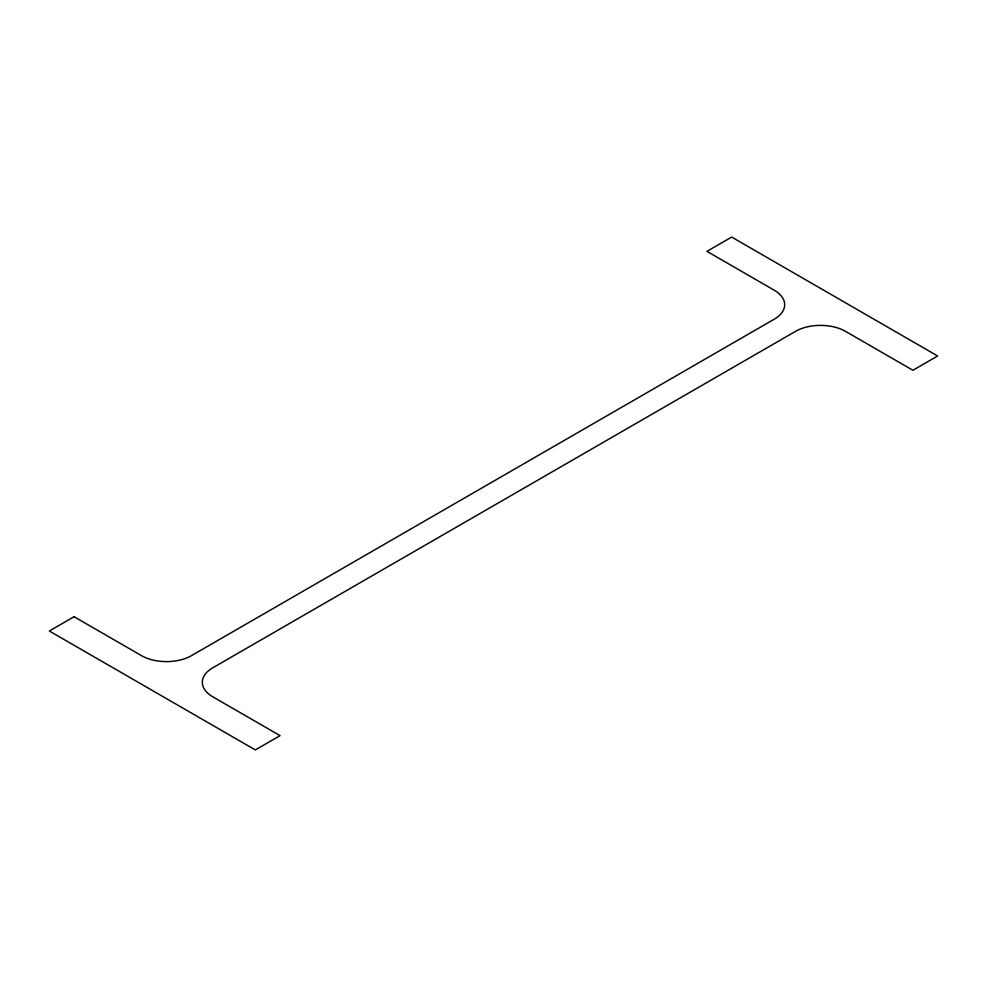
<?xml version="1.0" encoding="UTF-8"?>
<svg xmlns="http://www.w3.org/2000/svg" width="987" height="987" viewBox="0 0 987 987"><rect width="100%" height="100%" fill="white"/><g stroke="black" fill="none" stroke-linecap="round" stroke-linejoin="round"><path stroke-width="1.48" d="M74.087 616.727L49.35 631.014L255.325 749.923L280.061 735.648L212.686 696.748A35.384 20.431 0 0 1 212.686 667.854L795.497 331.373A35.384 20.431 0 0 1 845.538 331.373L912.913 370.273L937.65 355.986L731.675 237.077L706.939 251.352L774.314 290.252A35.384 20.431 0 0 1 774.314 319.146L191.503 655.627A35.384 20.431 0 0 1 141.462 655.627L74.087 616.727"/></g></svg>
